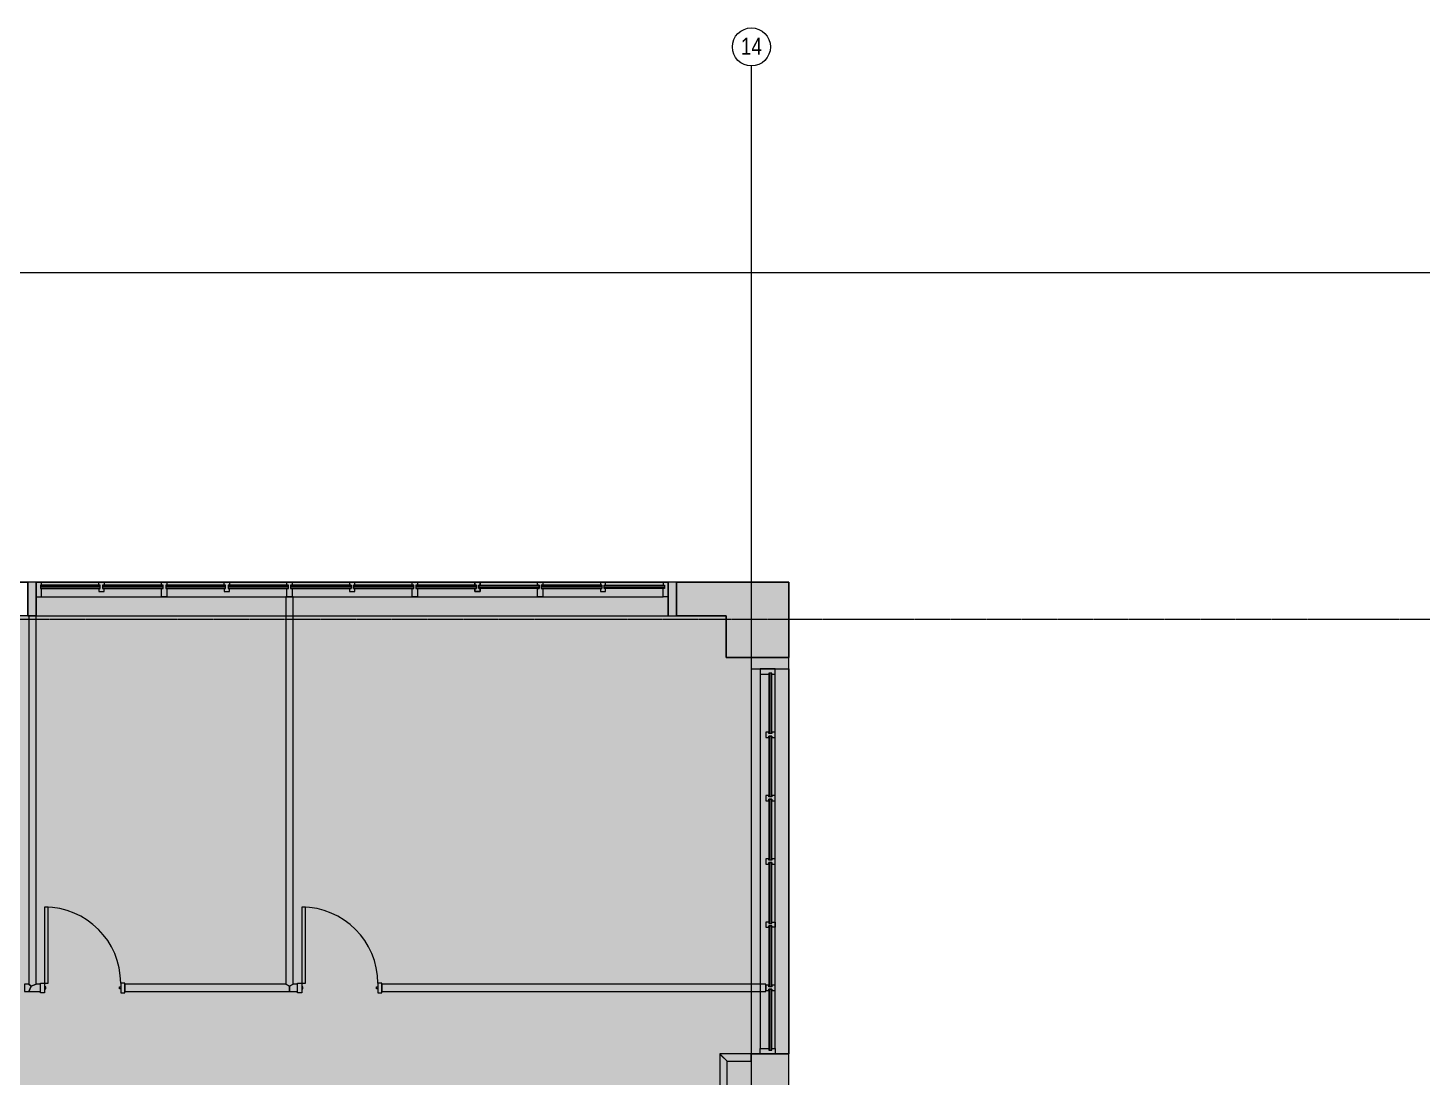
# Model space of a CAD drawing. Header units: inches. Extents: x -4451 to 2809, y -40 to 2719.
# Drawn here: x -2488 to -1828, y 1862 to 2359 of the extents above; entities that cross this region are included whole.
import ezdxf

# ---------------------------------------------------------------- set-up
doc = ezdxf.new("R2010")
doc.units = ezdxf.units.IN
doc.header["$MEASUREMENT"] = 0
doc.linetypes.add('IMPORT-CENTER2', pattern=[1.6875, 1.125, -0.1875, 0.1875, -0.1875])
doc.linetypes.add('IMPORT-CENTER2 _2_', pattern=[1.125, 0.75, -0.125, 0.125, -0.125])
for name, color, linetype, lineweight in [('7th Floor_dwg', 8, 'Continuous', 9), ('A-Bldg-Patt', 7, 'Continuous', 9), ('A-DETL-GENF', 92, 'Continuous', 9), ('A-DETL-THIN', 151, 'Continuous', 9), ('A-Door-Exst', 7, 'Continuous', 9), ('A-Glaz-Bldg', 7, 'Continuous', 9), ('A-Grid', 7, 'IMPORT-CENTER2', 9), ('A-Grid-Iden', 7, 'Continuous', 9), ('A-Wall-Bldg', 7, 'Continuous', 9), ('A-Wall-Exst', 7, 'Continuous', 9), ('A-WALL-PATT', 111, 'Continuous', 18), ('core model_dwg', 8, 'Continuous', 9)]:
    doc.layers.add(name, color=color, linetype=linetype, lineweight=lineweight)
doc.styles.add('Arial', font='arial.ttf', dxfattribs={"width": 0.8, "height": 8})

# ---------------------------------------------------------------- blocks, each defined once
blk = doc.blocks.new('7th Floor_dwg-6970059-Level 07 DEMOLITION PLAN')
at = {"layer": 'A-Bldg-Patt'}
blk.add_hatch(color=256, dxfattribs=at).paths.add_polyline_path([(-2157.53, 2061.08), (-2127.9, 2061.08), (-2127.9, 2096.71), (-2180.97, 2096.71), (-2180.97, 2080.71), (-2157.53, 2080.71), (-2157.53, 2067.18)], flags=0)
at = {"layer": 'A-Door-Exst', "flags": 128}
for points in [[(-2479.99, 1906.89), (-2478.24, 1906.89), (-2478.24, 1942.89), (-2479.99, 1942.89)], [(-2358.34, 1906.89), (-2356.59, 1906.89), (-2356.59, 1942.89), (-2358.34, 1942.89)], [(-2479.99, 1902.39), (-2481.99, 1902.39), (-2481.99, 1906.89), (-2479.99, 1906.89)], [(-2443.99, 1902.39), (-2441.99, 1902.39), (-2441.99, 1906.89), (-2443.99, 1906.89)], [(-2358.34, 1902.39), (-2360.34, 1902.39), (-2360.34, 1906.89), (-2358.34, 1906.89)], [(-2322.34, 1902.39), (-2320.34, 1902.39), (-2320.34, 1906.89), (-2322.34, 1906.89)], [(-2479.99, 1904.14), (-2479.37, 1904.14), (-2479.37, 1905.14), (-2479.99, 1905.14)], [(-2443.99, 1904.14), (-2444.62, 1904.14), (-2444.62, 1905.14), (-2443.99, 1905.14)], [(-2358.34, 1904.14), (-2357.72, 1904.14), (-2357.72, 1905.14), (-2358.34, 1905.14)], [(-2322.34, 1904.14), (-2322.97, 1904.14), (-2322.97, 1905.14), (-2322.34, 1905.14)]]:
    blk.add_lwpolyline(points, close=True, dxfattribs=at)
at = {"layer": 'A-Door-Exst'}
for centre in [(-2479.99, 1906.89), (-2358.34, 1906.89)]:
    blk.add_arc(centre, 36, 0, 90, dxfattribs=at)
at = {"layer": 'A-Glaz-Bldg'}
for p, q in [((-2483.99, 2096.71), (-2184.87, 2096.71)), ((-2482, 2094.83), (-2453.65, 2094.83)), ((-2482, 2094.08), (-2453.65, 2094.08)), ((-2452.52, 2094.83), (-2423.92, 2094.83)), ((-2452.52, 2094.08), (-2423.92, 2094.08)), ((-2422.67, 2094.83), (-2394.32, 2094.83)), ((-2422.67, 2094.08), (-2394.32, 2094.08)), ((-2393.19, 2094.83), (-2364.59, 2094.83)), ((-2393.19, 2094.08), (-2364.59, 2094.08)), ((-2363.59, 2094.83), (-2334.99, 2094.83)), ((-2363.59, 2094.08), (-2334.99, 2094.08)), ((-2333.87, 2094.83), (-2305.33, 2094.83)), ((-2333.87, 2094.08), (-2305.33, 2094.08)), ((-2304.27, 2094.83), (-2275.67, 2094.83)), ((-2304.27, 2094.08), (-2275.67, 2094.08)), ((-2245.94, 2094.83), (-2274.54, 2094.83)), ((-2245.94, 2094.08), (-2274.54, 2094.08)), ((-2244.94, 2094.83), (-2216.34, 2094.83)), ((-2244.94, 2094.08), (-2216.34, 2094.08)), ((-2186.61, 2094.83), (-2215.21, 2094.83)), ((-2186.61, 2094.08), (-2215.21, 2094.08)), ((-2481.5, 2089.71), (-2187.36, 2089.71)), ((-2483.99, 2080.71), (-2184.87, 2080.71)), ((-2145.72, 2055.63), (-2145.72, 1873.44)), ((-2141.31, 2053.13), (-2141.31, 1875.94)), ((-2136.93, 2053.63), (-2136.93, 2024.99)), ((-2136.18, 2053.63), (-2136.18, 2024.99)), ((-2127.9, 2055.63), (-2127.9, 1873.44)), ((-2136.93, 2023.87), (-2136.93, 1995.05)), ((-2136.18, 2023.87), (-2136.18, 1995.05)), ((-2136.93, 1993.92), (-2136.93, 1965.1)), ((-2136.18, 1993.92), (-2136.18, 1965.1)), ((-2136.93, 1963.97), (-2136.93, 1935.15)), ((-2136.18, 1963.97), (-2136.18, 1935.15)), ((-2136.93, 1934.02), (-2136.93, 1905.2)), ((-2136.18, 1934.02), (-2136.18, 1905.2)), ((-2136.93, 1904.07), (-2136.93, 1875.25)), ((-2136.18, 1904.07), (-2136.18, 1875.25))]:
    blk.add_line(p, q, dxfattribs=at)
at = {"layer": 'A-Glaz-Bldg', "flags": 128}
for points in [[(-2481.5, 2095.21), (-2481.5, 2096.71), (-2484, 2096.71), (-2484, 2089.71), (-2481.5, 2089.71), (-2481.5, 2093.71)], [(-2453.65, 2095.21), (-2482, 2095.21), (-2482, 2093.71), (-2453.65, 2093.71)], [(-2481.5, 2096.71), (-2187.36, 2096.71), (-2187.36, 2095.21)], [(-2454.38, 2093.71), (-2453.65, 2093.71), (-2453.65, 2095.21), (-2454.34, 2095.21), (-2454.34, 2096.71), (-2451.84, 2096.71), (-2451.84, 2095.21), (-2452.52, 2095.21)], [(-2454.34, 2093.71), (-2454.34, 2092.3), (-2451.84, 2092.3), (-2451.84, 2093.71)], [(-2451.79, 2093.71), (-2452.52, 2093.71), (-2423.92, 2093.71), (-2423.92, 2095.21), (-2452.52, 2095.21), (-2452.52, 2093.71)], [(-2424.67, 2095.21), (-2424.67, 2096.71), (-2422.17, 2096.71), (-2422.17, 2095.21)], [(-2422.17, 2093.71), (-2422.17, 2089.71), (-2424.67, 2089.71), (-2424.67, 2093.71)], [(-2394.32, 2095.21), (-2422.67, 2095.21), (-2422.67, 2093.71), (-2394.32, 2093.71)], [(-2395.05, 2093.71), (-2394.32, 2093.71), (-2394.32, 2095.21), (-2395.01, 2095.21), (-2395.01, 2096.71), (-2392.51, 2096.71), (-2392.51, 2095.21), (-2393.19, 2095.21)], [(-2395.01, 2093.71), (-2395.01, 2092.3), (-2392.51, 2092.3), (-2392.51, 2093.71)], [(-2392.46, 2093.71), (-2393.19, 2093.71), (-2364.59, 2093.71), (-2364.59, 2095.21), (-2393.19, 2095.21), (-2393.19, 2093.71)], [(-2365.34, 2095.21), (-2365.34, 2096.71), (-2362.84, 2096.71), (-2362.84, 2095.21)], [(-2362.84, 2093.71), (-2362.84, 2089.71), (-2365.34, 2089.71), (-2365.34, 2093.71)], [(-2334.99, 2095.21), (-2363.59, 2095.21), (-2363.59, 2093.71), (-2334.99, 2093.71)], [(-2333.13, 2093.71), (-2333.87, 2093.71), (-2333.87, 2095.21), (-2333.18, 2095.21), (-2333.18, 2096.71), (-2335.68, 2096.71), (-2335.68, 2095.21), (-2334.99, 2095.21), (-2334.99, 2093.71), (-2335.73, 2093.71)], [(-2335.68, 2093.71), (-2335.68, 2092.3), (-2333.18, 2092.3), (-2333.18, 2093.71)], [(-2305.33, 2095.21), (-2333.87, 2095.21), (-2333.87, 2093.71), (-2305.33, 2093.71)], [(-2303.52, 2093.71), (-2303.52, 2089.71), (-2306.02, 2089.71), (-2306.02, 2093.71), (-2305.33, 2093.71), (-2305.33, 2095.21), (-2306.02, 2095.21), (-2306.02, 2096.71), (-2303.52, 2096.71), (-2303.52, 2095.21)], [(-2275.67, 2095.21), (-2304.27, 2095.21), (-2304.27, 2093.71), (-2275.67, 2093.71)], [(-2276.35, 2093.71), (-2276.35, 2092.3), (-2273.85, 2092.3), (-2273.85, 2093.71), (-2274.54, 2093.71), (-2274.54, 2095.21), (-2273.85, 2095.21), (-2273.85, 2096.71), (-2276.35, 2096.71), (-2276.35, 2095.21), (-2275.67, 2095.21), (-2275.67, 2093.71), (-2276.4, 2093.71)], [(-2274.54, 2095.21), (-2245.94, 2095.21), (-2245.94, 2093.71), (-2274.54, 2093.71)], [(-2244.19, 2093.71), (-2244.19, 2089.71), (-2246.69, 2089.71), (-2246.69, 2093.71), (-2246, 2093.71), (-2246, 2095.21), (-2246.69, 2095.21), (-2246.69, 2096.71), (-2244.19, 2096.71), (-2244.19, 2095.21)], [(-2216.34, 2095.21), (-2244.94, 2095.21), (-2244.94, 2093.71), (-2216.34, 2093.71)], [(-2217.02, 2093.71), (-2217.02, 2092.3), (-2214.52, 2092.3), (-2214.52, 2093.71), (-2215.21, 2093.71), (-2215.21, 2095.21), (-2214.52, 2095.21), (-2214.52, 2096.71), (-2217.02, 2096.71), (-2217.02, 2095.21), (-2216.34, 2095.21), (-2216.34, 2093.71), (-2217.07, 2093.71)], [(-2215.21, 2095.21), (-2186.61, 2095.21), (-2186.61, 2093.71), (-2215.21, 2093.71)], [(-2187.36, 2096.71), (-2184.86, 2096.71), (-2184.86, 2089.71), (-2187.36, 2089.71), (-2187.36, 2093.71)], [(-2135.81, 2053.13), (-2134.31, 2053.13), (-2134.31, 2055.63), (-2141.31, 2055.63), (-2141.31, 2053.13), (-2137.31, 2053.13)], [(-2134.31, 1875.94), (-2134.31, 1873.44), (-2141.31, 1873.44), (-2141.31, 1875.94), (-2137.31, 1875.94), (-2137.31, 1875.19), (-2135.81, 1875.19), (-2135.81, 1875.94), (-2134.31, 1875.94), (-2134.31, 2053.13)], [(-2135.81, 2024.99), (-2135.81, 2053.63), (-2137.31, 2053.63), (-2137.31, 2024.99)], [(-2137.31, 2025.68), (-2138.72, 2025.68), (-2138.72, 2023.18), (-2137.31, 2023.18)], [(-2137.31, 2023.13), (-2137.31, 2023.87), (-2135.81, 2023.87), (-2135.81, 2023.18), (-2134.31, 2023.18), (-2134.31, 2025.68), (-2135.81, 2025.68), (-2135.81, 2024.99), (-2137.31, 2024.99), (-2137.31, 2025.73)], [(-2135.81, 1995.23), (-2135.81, 2023.87), (-2137.31, 2023.87), (-2137.31, 1995.23)], [(-2137.31, 1995.73), (-2138.72, 1995.73), (-2138.72, 1993.23), (-2137.31, 1993.23)], [(-2137.31, 1993.19), (-2137.31, 1993.92), (-2135.81, 1993.92), (-2135.81, 1993.23), (-2134.31, 1993.23), (-2134.31, 1995.73), (-2135.81, 1995.73), (-2135.81, 1995.05), (-2137.31, 1995.05), (-2137.31, 1995.78)], [(-2135.81, 1965.28), (-2135.81, 1993.92), (-2137.31, 1993.92), (-2137.31, 1965.28)], [(-2137.31, 1965.78), (-2138.72, 1965.78), (-2138.72, 1963.28), (-2137.31, 1963.28)], [(-2137.31, 1963.24), (-2137.31, 1963.97), (-2135.81, 1963.97), (-2135.81, 1963.28), (-2134.31, 1963.28), (-2134.31, 1965.78), (-2135.81, 1965.78), (-2135.81, 1965.1), (-2137.31, 1965.1), (-2137.31, 1965.83)], [(-2135.81, 1935.34), (-2135.81, 1963.97), (-2137.31, 1963.97), (-2137.31, 1935.34)], [(-2137.31, 1935.84), (-2138.72, 1935.84), (-2138.72, 1933.34), (-2137.31, 1933.34)], [(-2137.31, 1935.88), (-2137.31, 1935.15), (-2135.81, 1935.15), (-2135.81, 1935.84), (-2134.31, 1935.84), (-2134.31, 1933.34), (-2135.81, 1933.34), (-2135.81, 1934.02), (-2137.31, 1934.02), (-2137.31, 1933.29), (-2137.31, 1934.02), (-2135.81, 1934.02), (-2135.81, 1933.34)], [(-2135.81, 1905.39), (-2135.81, 1934.02), (-2137.31, 1934.02), (-2137.31, 1905.39)], [(-2137.31, 1905.89), (-2138.72, 1905.89), (-2138.72, 1903.39), (-2137.31, 1903.39)], [(-2137.31, 1903.34), (-2137.31, 1904.07), (-2135.81, 1904.07), (-2135.81, 1903.39), (-2134.31, 1903.39), (-2134.31, 1905.89), (-2135.81, 1905.89), (-2135.81, 1905.2), (-2137.31, 1905.2), (-2137.31, 1905.93)], [(-2135.81, 1875.44), (-2135.81, 1904.07), (-2137.31, 1904.07), (-2137.31, 1875.44)]]:
    blk.add_lwpolyline(points, dxfattribs=at)
at = {"layer": 'A-Grid'}
for p, q in [((-2145.53, 2096.71), (-2145.53, 2341.04)), ((89.38, 2243.08), (-2865.72, 2243.08)), ((-2145.53, 2061.08), (-2145.53, 2096.71)), ((-2157.53, 2079.08), (-2505.72, 2079.08)), ((-2127.9, 2079.08), (-2157.53, 2079.08)), ((-1467.53, 2079.08), (-2127.9, 2079.08)), ((-2145.53, 1817.9), (-2145.53, 2061.08))]:
    blk.add_line(p, q, dxfattribs=at)
at = {"layer": 'A-Grid-Iden'}
blk.add_circle((-2145.53, 2350.04), 9, dxfattribs=at)
at = {"layer": 'A-Wall-Bldg'}
for p, q in [((-2180.97, 2096.71), (-2127.9, 2096.71)), ((-2127.9, 2096.71), (-2180.97, 2096.71)), ((-2180.97, 2080.71), (-2180.97, 2096.71)), ((-2127.9, 2096.71), (-2127.9, 2061.08)), ((-2127.9, 2061.08), (-2127.9, 2096.71)), ((-2487.9, 2080.71), (-2483.99, 2080.71)), ((-2157.53, 2080.71), (-2180.97, 2080.71)), ((-2180.97, 2080.71), (-2157.53, 2080.71)), ((-2157.53, 2061.08), (-2157.53, 2080.71)), ((-2157.53, 2080.71), (-2157.53, 2061.08)), ((-2127.9, 2061.08), (-2157.53, 2061.08)), ((-2127.9, 2061.08), (-2145.72, 2061.08)), ((-2145.72, 2061.08), (-2145.72, 2055.63))]:
    blk.add_line(p, q, dxfattribs=at)
at = {"layer": 'A-Wall-Bldg', "flags": 128}
for points in [[(-2505.72, 2068.08), (-2529.72, 2068.08), (-2529.72, 2080.71), (-2547.53, 2080.71), (-2547.53, 2096.71), (-2487.9, 2096.71), (-2487.9, 2080.71), (-2505.72, 2080.71)], [(-2180.97, 2096.71), (-2127.9, 2096.71), (-2127.9, 2061.08), (-2157.53, 2061.08), (-2157.53, 2080.71), (-2180.97, 2080.71)], [(-2180.97, 2096.71), (-2180.97, 2080.71)], [(-2145.72, 1838.9), (-2095.47, 1838.9), (-2095.47, 1854.9), (-2127.9, 1854.9), (-2127.9, 1873.44), (-2145.72, 1873.44)]]:
    blk.add_lwpolyline(points, close=True, dxfattribs=at)
for points in [[(-2483.99, 2080.71), (-2483.99, 2096.71), (-2487.9, 2096.71)], [(-2180.97, 2096.71), (-2184.87, 2096.71), (-2184.87, 2080.71), (-2180.97, 2080.71)], [(-2157.53, 2061.08), (-2127.9, 2061.08), (-2127.9, 2096.71), (-2180.97, 2096.71), (-2180.97, 2080.71), (-2157.53, 2080.71), (-2157.53, 2061.08), (-2127.9, 2061.08)], [(-2145.72, 2055.63), (-2127.9, 2055.63), (-2127.9, 2061.08)]]:
    blk.add_lwpolyline(points, dxfattribs=at)
at = {"layer": 'A-Wall-Exst', "flags": 128}
for points in [[(-2362.34, 2089.71), (-2365.84, 2089.71), (-2365.84, 1906.39), (-2441.99, 1906.39), (-2441.99, 1902.89), (-2364.09, 1902.89), (-2360.34, 1902.89), (-2360.34, 1906.39), (-2362.34, 1906.39)], [(-2481.99, 1902.89), (-2481.99, 1906.39), (-2483.99, 1906.39), (-2483.99, 2080.71), (-2487.49, 2080.71), (-2487.49, 1906.39), (-2489.49, 1906.39), (-2489.49, 1902.89), (-2487.49, 1902.89)], [(-2138.72, 1902.89), (-2138.72, 1906.39), (-2320.34, 1906.39), (-2320.34, 1902.89)]]:
    blk.add_lwpolyline(points, close=True, dxfattribs=at)
blk.add_lwpolyline([(-2157.03, 1817.9), (-2157.03, 1841.14), (-2157.03, 1869.94), (-2145.72, 1869.94), (-2145.72, 1873.44), (-2160.53, 1873.44), (-2160.53, 1842.89), (-2162.53, 1842.89), (-2162.53, 1839.39), (-2160.53, 1839.39), (-2160.53, 1714.89), (-2243.53, 1714.89), (-2243.53, 1737.33), (-2243.53, 1839.39), (-2202.53, 1839.39)], dxfattribs=at)
at = {"layer": 'A-WALL-PATT', "color": 7, "lineweight": 9}
for p, q in [((-2487.9, 2080.71), (-2487.9, 2096.71)), ((-2483.99, 2080.71), (-2483.99, 2096.71)), ((-2184.87, 2080.71), (-2184.87, 2096.71)), ((-2180.97, 2080.71), (-2180.97, 2096.71)), ((-2145.72, 2061.08), (-2127.9, 2061.08)), ((-2145.72, 2055.63), (-2127.9, 2055.63)), ((-2320.34, 1902.89), (-2320.34, 1906.39)), ((-2138.72, 1902.89), (-2138.72, 1906.39)), ((-2145.72, 1873.44), (-2127.9, 1873.44)), ((-2145.72, 1869.94), (-2145.72, 1873.44))]:
    blk.add_line(p, q, dxfattribs=at)
at = {"layer": 'A-WALL-PATT', "color": 7, "lineweight": 9, "flags": 128}
for points in [[(-2362.34, 2089.71), (-2364.09, 2089.71), (-2365.84, 2089.71)], [(-2487.49, 2080.71), (-2486.33, 2080.71), (-2483.99, 2080.71)], [(-2481.99, 1902.89), (-2481.99, 1905.51), (-2481.99, 1906.39)], [(-2441.99, 1902.89), (-2441.99, 1905.51), (-2441.99, 1906.39)], [(-2360.34, 1902.89), (-2360.34, 1905.51), (-2360.34, 1906.39)]]:
    blk.add_lwpolyline(points, dxfattribs=at)
for points in [[(-2483.99, 1906.39), (-2486.33, 1905.51), (-2487.49, 1906.39), (-2486.33, 1905.51), (-2487.49, 1902.89), (-2486.33, 1905.51)], [(-2365.84, 1906.39), (-2364.09, 1905.51), (-2364.09, 1902.89), (-2364.09, 1905.51), (-2362.34, 1906.39), (-2364.09, 1905.51)], [(-2160.53, 1873.44), (-2159.65, 1872.57), (-2157.03, 1869.94)]]:
    blk.add_lwpolyline(points, close=True, dxfattribs=at)
at = {"layer": 'A-Grid-Iden', "insert": (-2145.53, 2354.34), "char_height": 8, "width": 11.7526, "attachment_point": 2, "line_spacing_factor": 0.941778, "style": 'Arial'}
blk.add_mtext('14', dxfattribs=at)
blk = doc.blocks.new('core model_dwg_1300 Eye - 5th Floor-6996771-Level 07 DEMOLITION PLAN')
at = {"layer": 'A-Glaz-Bldg'}
for p, q in [((-2483.99, 2096.71), (-2184.87, 2096.71)), ((-2482, 2094.83), (-2453.65, 2094.83)), ((-2482, 2094.08), (-2453.65, 2094.08)), ((-2452.52, 2094.83), (-2423.92, 2094.83)), ((-2452.52, 2094.08), (-2423.92, 2094.08)), ((-2422.67, 2094.83), (-2394.32, 2094.83)), ((-2422.67, 2094.08), (-2394.32, 2094.08)), ((-2393.19, 2094.83), (-2364.59, 2094.83)), ((-2393.19, 2094.08), (-2364.59, 2094.08)), ((-2363.59, 2094.83), (-2334.99, 2094.83)), ((-2363.59, 2094.08), (-2334.99, 2094.08)), ((-2333.87, 2094.83), (-2305.33, 2094.83)), ((-2333.87, 2094.08), (-2305.33, 2094.08)), ((-2304.27, 2094.83), (-2275.67, 2094.83)), ((-2304.27, 2094.08), (-2275.67, 2094.08)), ((-2245.94, 2094.83), (-2274.54, 2094.83)), ((-2245.94, 2094.08), (-2274.54, 2094.08)), ((-2244.94, 2094.83), (-2216.34, 2094.83)), ((-2244.94, 2094.08), (-2216.34, 2094.08)), ((-2186.61, 2094.83), (-2215.21, 2094.83)), ((-2186.61, 2094.08), (-2215.21, 2094.08)), ((-2481.5, 2089.71), (-2187.36, 2089.71)), ((-2483.99, 2080.71), (-2184.87, 2080.71)), ((-2145.72, 2055.63), (-2145.72, 1873.44)), ((-2141.31, 2053.13), (-2141.31, 1875.94)), ((-2136.93, 2053.63), (-2136.93, 2024.99)), ((-2136.18, 2053.63), (-2136.18, 2024.99)), ((-2127.9, 2055.63), (-2127.9, 1873.44)), ((-2136.93, 2023.87), (-2136.93, 1995.05)), ((-2136.18, 2023.87), (-2136.18, 1995.05)), ((-2136.93, 1993.92), (-2136.93, 1965.1)), ((-2136.18, 1993.92), (-2136.18, 1965.1)), ((-2136.93, 1963.97), (-2136.93, 1935.15)), ((-2136.18, 1963.97), (-2136.18, 1935.15)), ((-2136.93, 1934.02), (-2136.93, 1905.2)), ((-2136.18, 1934.02), (-2136.18, 1905.2)), ((-2136.93, 1904.07), (-2136.93, 1875.25)), ((-2136.18, 1904.07), (-2136.18, 1875.25))]:
    blk.add_line(p, q, dxfattribs=at)
at = {"layer": 'A-Glaz-Bldg', "flags": 128}
for points in [[(-2481.5, 2095.21), (-2481.5, 2096.71), (-2484, 2096.71), (-2484, 2089.71), (-2481.5, 2089.71), (-2481.5, 2093.71)], [(-2453.65, 2095.21), (-2482, 2095.21), (-2482, 2093.71), (-2453.65, 2093.71)], [(-2481.5, 2096.71), (-2187.36, 2096.71), (-2187.36, 2095.21)], [(-2454.38, 2093.71), (-2453.65, 2093.71), (-2453.65, 2095.21), (-2454.34, 2095.21), (-2454.34, 2096.71), (-2451.84, 2096.71), (-2451.84, 2095.21), (-2452.52, 2095.21)], [(-2454.34, 2093.71), (-2454.34, 2092.3), (-2451.84, 2092.3), (-2451.84, 2093.71)], [(-2451.79, 2093.71), (-2452.52, 2093.71), (-2423.92, 2093.71), (-2423.92, 2095.21), (-2452.52, 2095.21), (-2452.52, 2093.71)], [(-2424.67, 2095.21), (-2424.67, 2096.71), (-2422.17, 2096.71), (-2422.17, 2095.21)], [(-2422.17, 2093.71), (-2422.17, 2089.71), (-2424.67, 2089.71), (-2424.67, 2093.71)], [(-2394.32, 2095.21), (-2422.67, 2095.21), (-2422.67, 2093.71), (-2394.32, 2093.71)], [(-2395.05, 2093.71), (-2394.32, 2093.71), (-2394.32, 2095.21), (-2395.01, 2095.21), (-2395.01, 2096.71), (-2392.51, 2096.71), (-2392.51, 2095.21), (-2393.19, 2095.21)], [(-2395.01, 2093.71), (-2395.01, 2092.3), (-2392.51, 2092.3), (-2392.51, 2093.71)], [(-2392.46, 2093.71), (-2393.19, 2093.71), (-2364.59, 2093.71), (-2364.59, 2095.21), (-2393.19, 2095.21), (-2393.19, 2093.71)], [(-2365.34, 2095.21), (-2365.34, 2096.71), (-2362.84, 2096.71), (-2362.84, 2095.21)], [(-2362.84, 2093.71), (-2362.84, 2089.71), (-2365.34, 2089.71), (-2365.34, 2093.71)], [(-2334.99, 2095.21), (-2363.59, 2095.21), (-2363.59, 2093.71), (-2334.99, 2093.71)], [(-2333.13, 2093.71), (-2333.87, 2093.71), (-2333.87, 2095.21), (-2333.18, 2095.21), (-2333.18, 2096.71), (-2335.68, 2096.71), (-2335.68, 2095.21), (-2334.99, 2095.21), (-2334.99, 2093.71), (-2335.73, 2093.71)], [(-2335.68, 2093.71), (-2335.68, 2092.3), (-2333.18, 2092.3), (-2333.18, 2093.71)], [(-2305.33, 2095.21), (-2333.87, 2095.21), (-2333.87, 2093.71), (-2305.33, 2093.71)], [(-2303.52, 2093.71), (-2303.52, 2089.71), (-2306.02, 2089.71), (-2306.02, 2093.71), (-2305.33, 2093.71), (-2305.33, 2095.21), (-2306.02, 2095.21), (-2306.02, 2096.71), (-2303.52, 2096.71), (-2303.52, 2095.21)], [(-2275.67, 2095.21), (-2304.27, 2095.21), (-2304.27, 2093.71), (-2275.67, 2093.71)], [(-2276.4, 2093.71), (-2275.67, 2093.71), (-2275.67, 2095.21), (-2276.35, 2095.21), (-2276.35, 2096.71), (-2273.85, 2096.71), (-2273.85, 2095.21), (-2274.54, 2095.21), (-2274.54, 2093.71), (-2273.85, 2093.71), (-2273.85, 2092.3), (-2276.35, 2092.3), (-2276.35, 2093.71)], [(-2274.54, 2095.21), (-2245.94, 2095.21), (-2245.94, 2093.71), (-2274.54, 2093.71)], [(-2244.19, 2093.71), (-2244.19, 2089.71), (-2246.69, 2089.71), (-2246.69, 2093.71), (-2246, 2093.71), (-2246, 2095.21), (-2246.69, 2095.21), (-2246.69, 2096.71), (-2244.19, 2096.71), (-2244.19, 2095.21)], [(-2216.34, 2095.21), (-2244.94, 2095.21), (-2244.94, 2093.71), (-2216.34, 2093.71)], [(-2217.02, 2093.71), (-2217.02, 2092.3), (-2214.52, 2092.3), (-2214.52, 2093.71), (-2215.21, 2093.71), (-2215.21, 2095.21), (-2214.52, 2095.21), (-2214.52, 2096.71), (-2217.02, 2096.71), (-2217.02, 2095.21), (-2216.34, 2095.21), (-2216.34, 2093.71), (-2217.07, 2093.71)], [(-2215.21, 2095.21), (-2186.61, 2095.21), (-2186.61, 2093.71), (-2215.21, 2093.71)], [(-2187.36, 2096.71), (-2184.86, 2096.71), (-2184.86, 2089.71), (-2187.36, 2089.71), (-2187.36, 2093.71)], [(-2135.81, 2053.13), (-2134.31, 2053.13), (-2134.31, 2055.63), (-2141.31, 2055.63), (-2141.31, 2053.13), (-2137.31, 2053.13)], [(-2134.31, 1875.94), (-2134.31, 1873.44), (-2141.31, 1873.44), (-2141.31, 1875.94), (-2137.31, 1875.94), (-2137.31, 1875.19), (-2135.81, 1875.19), (-2135.81, 1875.94), (-2134.31, 1875.94), (-2134.31, 2053.13)], [(-2135.81, 2024.99), (-2135.81, 2053.63), (-2137.31, 2053.63), (-2137.31, 2024.99)], [(-2137.31, 2025.68), (-2138.72, 2025.68), (-2138.72, 2023.18), (-2137.31, 2023.18)], [(-2137.31, 2023.13), (-2137.31, 2023.87), (-2135.81, 2023.87), (-2135.81, 2023.18), (-2134.31, 2023.18), (-2134.31, 2025.68), (-2135.81, 2025.68), (-2135.81, 2024.99), (-2137.31, 2024.99), (-2137.31, 2025.73)], [(-2135.81, 1995.23), (-2135.81, 2023.87), (-2137.31, 2023.87), (-2137.31, 1995.23)], [(-2137.31, 1995.73), (-2138.72, 1995.73), (-2138.72, 1993.23), (-2137.31, 1993.23)], [(-2137.31, 1993.19), (-2137.31, 1993.92), (-2135.81, 1993.92), (-2135.81, 1993.23), (-2134.31, 1993.23), (-2134.31, 1995.73), (-2135.81, 1995.73), (-2135.81, 1995.05), (-2137.31, 1995.05), (-2137.31, 1995.78)], [(-2135.81, 1965.28), (-2135.81, 1993.92), (-2137.31, 1993.92), (-2137.31, 1965.28)], [(-2137.31, 1965.78), (-2138.72, 1965.78), (-2138.72, 1963.28), (-2137.31, 1963.28)], [(-2137.31, 1963.24), (-2137.31, 1963.97), (-2135.81, 1963.97), (-2135.81, 1963.28), (-2134.31, 1963.28), (-2134.31, 1965.78), (-2135.81, 1965.78), (-2135.81, 1965.1), (-2137.31, 1965.1), (-2137.31, 1965.83)], [(-2135.81, 1935.34), (-2135.81, 1963.97), (-2137.31, 1963.97), (-2137.31, 1935.34)], [(-2137.31, 1935.84), (-2138.72, 1935.84), (-2138.72, 1933.34), (-2137.31, 1933.34)], [(-2137.31, 1935.88), (-2137.31, 1935.15), (-2135.81, 1935.15), (-2135.81, 1935.84), (-2134.31, 1935.84), (-2134.31, 1933.34), (-2135.81, 1933.34), (-2135.81, 1934.02), (-2137.31, 1934.02), (-2137.31, 1933.29), (-2137.31, 1934.02), (-2135.81, 1934.02), (-2135.81, 1933.34)], [(-2135.81, 1905.39), (-2135.81, 1934.02), (-2137.31, 1934.02), (-2137.31, 1905.39)], [(-2137.31, 1905.89), (-2138.72, 1905.89), (-2138.72, 1903.39), (-2137.31, 1903.39)], [(-2137.31, 1903.34), (-2137.31, 1904.07), (-2135.81, 1904.07), (-2135.81, 1903.39), (-2134.31, 1903.39), (-2134.31, 1905.89), (-2135.81, 1905.89), (-2135.81, 1905.2), (-2137.31, 1905.2), (-2137.31, 1905.93)], [(-2135.81, 1875.44), (-2135.81, 1904.07), (-2137.31, 1904.07), (-2137.31, 1875.44)]]:
    blk.add_lwpolyline(points, dxfattribs=at)
at = {"layer": 'A-Grid', "linetype": 'IMPORT-CENTER2 _2_'}
for p, q in [((-2145.53, 1817.9), (-2145.53, 2341.04)), ((89.38, 2243.08), (-3725.57, 2243.08)), ((89.38, 2079.08), (-2865.66, 2079.08))]:
    blk.add_line(p, q, dxfattribs=at)
at = {"layer": 'A-Grid-Iden'}
blk.add_circle((-2145.53, 2350.04), 9, dxfattribs=at)
at = {"layer": 'A-Wall-Bldg'}
for p, q in [((-2487.9, 2096.71), (-2487.9, 2080.71)), ((-2127.9, 2096.71), (-2127.9, 2061.08)), ((-2157.53, 2080.71), (-2157.53, 2061.08))]:
    blk.add_line(p, q, dxfattribs=at)
at = {"layer": 'A-Wall-Bldg', "flags": 128}
for points in [[(-2483.99, 2080.71), (-2483.99, 2096.71), (-2487.9, 2096.71), (-2487.9, 2080.71)], [(-2145.72, 1838.9), (-2095.47, 1838.9), (-2095.47, 1854.9), (-2127.9, 1854.9), (-2127.9, 1873.44), (-2145.72, 1873.44)]]:
    blk.add_lwpolyline(points, close=True, dxfattribs=at)
for points in [[(-2157.53, 2080.71), (-2180.97, 2080.71), (-2180.97, 2096.71), (-2127.9, 2096.71), (-2127.9, 2061.08), (-2157.53, 2061.08)], [(-2127.9, 2096.71), (-2180.97, 2096.71), (-2180.97, 2080.71), (-2157.53, 2080.71), (-2157.53, 2061.08), (-2127.9, 2061.08)]]:
    blk.add_lwpolyline(points, dxfattribs=at)
at = {"layer": 'A-WALL-PATT', "color": 7, "lineweight": 9}
for p, q in [((-2487.9, 2080.71), (-2487.9, 2096.71)), ((-2483.99, 2096.71), (-2483.99, 2080.71)), ((-2145.72, 1873.44), (-2127.9, 1873.44))]:
    blk.add_line(p, q, dxfattribs=at)
at = {"layer": 'A-Grid-Iden', "insert": (-2145.53, 2354.34), "char_height": 8, "width": 11.7526, "attachment_point": 2, "line_spacing_factor": 0.941778, "style": 'Arial'}
blk.add_mtext('14', dxfattribs=at)
blk = doc.blocks.new('core model_dwg-6996768-Level 07 DEMOLITION PLAN')
blk.add_blockref('core model_dwg_1300 Eye - 5th Floor-6996771-Level 07 DEMOLITION PLAN', (0, 0))

msp = doc.modelspace()

# ---------------------------------------------------------------- hatches: boundary and pattern name
at = {"layer": 'A-DETL-GENF'}
h = msp.add_hatch(color=9, dxfattribs=at)
h.paths.add_polyline_path([(-46.99, 364.9), (17.53, 364.9), (17.53, 682.08), (1.53, 682.08), (1.53, 699.9), (-11.09, 699.9), (-11.09, 723.9), (1.53, 723.9), (1.53, 741.71), (17.53, 741.71), (17.53, 1043.71), (-295.09, 1043.71), (-295.09, 1026.58), (-295.24, 1026.23), (-295.59, 1026.08), (-336.59, 1026.08), (-336.59, 1010.58), (-367.41, 1010.58), (-367.41, 1041.58), (-352.09, 1041.58), (-352.09, 1083.08), (-334.47, 1083.08), (-334.47, 1325.08), (-350.47, 1325.08), (-350.47, 1342.9), (-363.09, 1342.9), (-363.09, 1366.9), (-350.47, 1366.9), (-350.47, 1384.71), (-334.47, 1384.71), (-334.47, 1685.08), (-350.47, 1685.08), (-350.47, 1702.9), (-363.09, 1702.9), (-363.09, 1726.9), (-350.47, 1726.9), (-350.47, 1744.71), (-334.47, 1744.71), (-334.47, 2045.08), (-350.47, 2045.08), (-350.47, 2067.08), (-364.09, 2067.08), (-364.09, 2080.71), (-387.53, 2080.71), (-387.53, 2096.71), (-687.9, 2096.71), (-687.9, 1934.23), (-653.72, 1934.23), (-653.72, 1008.9), (-717.72, 1008.9), (-717.72, 1012.9), (-657.72, 1012.9), (-657.72, 1930.23), (-691.9, 1930.23), (-691.9, 2080.71), (-705.72, 2080.71), (-705.72, 2068.08), (-729.72, 2068.08), (-729.72, 2080.71), (-747.53, 2080.71), (-747.53, 2096.71), (-1047.9, 2096.71), (-1047.9, 2080.71), (-1065.72, 2080.71), (-1065.72, 2068.08), (-1089.72, 2068.08), (-1089.72, 2080.71), (-1107.53, 2080.71), (-1107.53, 2096.71), (-1414.47, 2096.71), (-1414.47, 2080.71), (-1437.9, 2080.71), (-1437.9, 2061.08), (-1467.53, 2061.08), (-1467.53, 1854.9), (-2127.9, 1854.9), (-2127.9, 2061.08), (-2157.53, 2061.08), (-2157.53, 2080.71), (-2180.97, 2080.71), (-2180.97, 2096.71), (-2487.9, 2096.71), (-2487.9, 2080.71), (-2505.72, 2080.71), (-2505.72, 2068.08), (-2529.72, 2068.08), (-2529.72, 2080.71), (-2547.53, 2080.71), (-2547.53, 2096.71), (-2860.09, 2096.71), (-2860.09, 2260.21), (-3613.29, 2260.21), (-3613.29, 1886.27), (-3565.29, 1886.27), (-3565.29, 1702.15), (-3538.29, 1702.15), (-3538.29, 1641.65), (-3565.29, 1641.65), (-3565.29, 1462.15), (-3538.29, 1462.15), (-3538.29, 1401.65), (-3565.29, 1401.65), (-3565.29, 1222.15), (-3538.29, 1222.15), (-3538.29, 1161.65), (-3565.29, 1161.65), (-3565.29, 982.15), (-3538.29, 982.15), (-3538.29, 921.65), (-3565.29, 921.65), (-3565.29, 737.52), (-3613.29, 737.52), (-3613.29, 364.9), (-3212.09, 364.9), (-3212.09, 412.9), (-3027.97, 412.9), (-3027.97, 439.9), (-2967.47, 439.9), (-2967.47, 412.9), (-2787.97, 412.9), (-2787.97, 439.9), (-2727.47, 439.9), (-2727.47, 412.9), (-2547.97, 412.9), (-2547.97, 439.9), (-2487.47, 439.9), (-2487.47, 412.9), (-2307.97, 412.9), (-2307.97, 439.9), (-2247.47, 439.9), (-2247.47, 412.9), (-2067.97, 412.9), (-2067.97, 439.9), (-2007.47, 439.9), (-2007.47, 412.9), (-1827.97, 412.9), (-1827.97, 439.9), (-1767.47, 439.9), (-1767.47, 412.9), (-1587.97, 412.9), (-1587.97, 439.9), (-1527.47, 439.9), (-1527.47, 412.9), (-1347.97, 412.9), (-1347.97, 439.9), (-1287.47, 439.9), (-1287.47, 412.9), (-1107.97, 412.9), (-1107.97, 439.9), (-1047.47, 439.9), (-1047.47, 412.9), (-867.97, 412.9), (-867.97, 439.9), (-807.47, 439.9), (-807.47, 412.9), (-627.97, 412.9), (-627.97, 439.9), (-567.47, 439.9), (-567.47, 412.9), (-383.34, 412.9), (-383.34, 364.9), (-48.49, 364.9)], flags=0)
h.paths.add_polyline_path([(-3584.77, 369.4), (-3608.77, 369.4), (-3608.77, 393.4), (-3584.77, 393.4), (-3584.77, 378.52)], flags=0)
h.paths.add_polyline_path([(-10.97, 376.27), (-10.97, 400.27), (13.03, 400.27), (13.03, 376.27)], flags=0)
h.paths.add_polyline_path([(-345.72, 378.52), (-369.72, 378.52), (-369.72, 429.9), (-345.72, 429.9), (-345.72, 408.39)], flags=0)
h.paths.add_polyline_path([(-3249.72, 378.52), (-3249.72, 429.9), (-3225.72, 429.9), (-3225.72, 378.52)], flags=0)
h.paths.add_polyline_path([(-3599.66, 699.9), (-3599.66, 723.9), (-3548.29, 723.9), (-3548.29, 699.9), (-3570.14, 699.9)], flags=0)
h.paths.add_polyline_path([(-345.72, 778.9), (-369.72, 778.9), (-369.72, 802.9), (-345.72, 802.9)], flags=0)
h.paths.add_polyline_path([(-1799.72, 778.9), (-1809.72, 778.9), (-1809.72, 802.9), (-1785.72, 802.9), (-1785.72, 778.9), (-1795.72, 778.9)], flags=0)
h.paths.add_polyline_path([(-1569.72, 778.9), (-1569.72, 802.9), (-1545.72, 802.9), (-1545.72, 778.9)], flags=0)
h.paths.add_polyline_path([(-2517.72, 778.9), (-2541.72, 778.9), (-2541.72, 802.9), (-2517.72, 802.9)], flags=0)
h.paths.add_polyline_path([(-2877.72, 778.9), (-2877.72, 802.9), (-2853.72, 802.9), (-2853.72, 778.9)], flags=0)
h.paths.add_polyline_path([(-2049.72, 778.9), (-2049.72, 802.9), (-2025.72, 802.9), (-2025.72, 778.9)], flags=0)
h.paths.add_polyline_path([(-741.72, 778.9), (-741.72, 802.9), (-717.72, 802.9), (-717.72, 778.9)], flags=0)
h.paths.add_polyline_path([(-1321.72, 778.9), (-1321.72, 802.9), (-1297.72, 802.9), (-1297.72, 778.9)], flags=0)
h.paths.add_polyline_path([(-2297.72, 778.9), (-2297.72, 802.9), (-2273.72, 802.9), (-2273.72, 778.9)], flags=0)
h.paths.add_polyline_path([(-1053.72, 778.9), (-1077.72, 778.9), (-1077.72, 802.9), (-1053.72, 802.9)], flags=0)
h.paths.add_polyline_path([(-3211.97, 778.9), (-3211.97, 802.9), (-3187.97, 802.9), (-3187.97, 778.9)], flags=0)
h.paths.add_polyline_path([(-2541.72, 941.4), (-2877.72, 941.4), (-2877.72, 1015.27), (-2878.47, 1015.27), (-2878.47, 1016.77), (-2876.97, 1016.77), (-2876.97, 1017.27), (-2875.47, 1017.27), (-2875.47, 1016.77), (-2873.47, 1016.77), (-2873.47, 1015.27), (-2874.22, 1015.27), (-2874.22, 1012.9), (-2850.22, 1012.9), (-2850.22, 988.9), (-2874.22, 988.9), (-2874.22, 944.9), (-2748.22, 944.9), (-2748.22, 1072.9), (-2874.22, 1072.9), (-2874.22, 1054.52), (-2873.47, 1054.52), (-2873.47, 1053.02), (-2875.47, 1053.02), (-2875.47, 1052.52), (-2876.97, 1052.52), (-2876.97, 1053.02), (-2878.47, 1053.02), (-2878.47, 1054.52), (-2877.72, 1054.52), (-2877.72, 1080.9), (-2517.72, 1080.9), (-2517.72, 941.4), (-2529.72, 941.4)], flags=0)
h.paths.add_polyline_path([(-2541.72, 944.9), (-2529.72, 944.9), (-2529.72, 967.9), (-2532.47, 967.9), (-2532.47, 972.4), (-2735.97, 972.4), (-2735.97, 945.15), (-2736.22, 945.15), (-2736.22, 944.9), (-2735.97, 944.9)], flags=0)
h.paths.add_polyline_path([(-847.22, 945.15), (-859.47, 945.15), (-859.47, 981.15), (-847.22, 981.15), (-847.22, 955.77)], flags=0)
h.paths.add_polyline_path([(-1075.22, 967.9), (-1075.22, 1003.9), (-1062.97, 1003.9), (-1062.97, 967.9)], flags=0)
h.paths.add_polyline_path([(-2532.47, 975.9), (-2532.47, 1003.9), (-2529.72, 1003.9), (-2529.72, 1042.4), (-2532.47, 1042.4), (-2532.47, 1072.9), (-2735.97, 1072.9), (-2735.97, 1036.9), (-2736.22, 1036.9), (-2736.22, 981.15), (-2735.97, 981.15), (-2735.97, 975.9), (-2693.6, 975.9)], flags=0)
h.paths.add_polyline_path([(-745.22, 988.9), (-745.22, 1012.9), (-721.22, 1012.9), (-721.22, 988.9)], flags=0)
h.paths.add_polyline_path([(-1321.72, 1012.9), (-1321.72, 1018.9), (-1329.72, 1018.9), (-1329.72, 1038.9), (-1545.72, 1038.9), (-1545.72, 1018.9), (-1569.72, 1018.9), (-1569.72, 1038.9), (-1785.72, 1038.9), (-1785.72, 1018.9), (-1809.72, 1018.9), (-1809.72, 1042.9), (-1799.72, 1042.9), (-1799.72, 1402.9), (-1809.72, 1402.9), (-1809.72, 1426.9), (-1799.72, 1426.9), (-1799.72, 1790.9), (-1795.72, 1790.9), (-1795.72, 1426.9), (-1785.72, 1426.9), (-1785.72, 1402.9), (-1795.72, 1402.9), (-1795.72, 1042.9), (-1141.72, 1042.9), (-1141.72, 1119.4), (-1137.72, 1119.4), (-1137.72, 1038.9), (-1305.72, 1038.9), (-1305.72, 1036.9), (-1297.72, 1036.9), (-1297.72, 1012.9), (-1305.72, 1012.9)], flags=0)
h.paths.add_polyline_path([(-1.41, 1013.9), (-10.97, 1013.9), (-10.97, 1037.9), (13.03, 1037.9), (13.03, 1013.9), (1.53, 1013.9)], flags=0)
h.paths.add_polyline_path([(-2289.72, 1018.9), (-2289.72, 1042.9), (-2265.72, 1042.9), (-2265.72, 1018.9), (-2273.72, 1018.9)], flags=0)
h.paths.add_polyline_path([(-2049.72, 1018.9), (-2049.72, 1042.9), (-2025.72, 1042.9), (-2025.72, 1018.9)], flags=0)
h.paths.add_polyline_path([(-3187.97, 1018.9), (-3211.97, 1018.9), (-3211.97, 1042.9), (-3187.97, 1042.9)], flags=0)
h.paths.add_polyline_path([(-859.47, 1036.9), (-859.47, 1072.9), (-847.22, 1072.9), (-847.22, 1036.9)], flags=0)
h.paths.add_polyline_path([(-1075.22, 1042.4), (-1075.22, 1078.4), (-1062.97, 1078.4), (-1062.97, 1042.4)], flags=0)
h.paths.add_polyline_path([(-1141.72, 1182.4), (-1141.72, 1457.9), (-1137.72, 1457.9), (-1137.72, 1182.4)], flags=0)
h.paths.add_polyline_path([(-823.98, 1220.9), (-1077.72, 1220.9), (-1077.72, 1353.94), (-1078.47, 1353.94), (-1078.47, 1355.44), (-1076.97, 1355.44), (-1076.97, 1355.94), (-1075.47, 1355.94), (-1075.47, 1355.44), (-1068.97, 1355.44), (-1068.97, 1353.94), (-1069.72, 1353.94), (-1069.72, 1325.9), (-987.72, 1325.9), (-987.72, 1403.82), (-994.28, 1403.82), (-994.28, 1403.07), (-995.78, 1403.07), (-995.78, 1404.57), (-996.28, 1404.57), (-996.28, 1406.57), (-995.78, 1406.57), (-995.78, 1408.07), (-994.28, 1408.07), (-994.28, 1407.32), (-987.72, 1407.32), (-987.72, 1429.9), (-1051.22, 1429.9), (-1051.22, 1407.32), (-1045.65, 1407.32), (-1045.65, 1408.07), (-1044.15, 1408.07), (-1044.15, 1406.57), (-1043.65, 1406.57), (-1043.65, 1404.57), (-1044.15, 1404.57), (-1044.15, 1403.07), (-1045.65, 1403.07), (-1045.65, 1403.82), (-1069.72, 1403.82), (-1069.72, 1393.19), (-1068.97, 1393.19), (-1068.97, 1391.69), (-1075.47, 1391.69), (-1075.47, 1391.19), (-1076.97, 1391.19), (-1076.97, 1391.69), (-1078.47, 1391.69), (-1078.47, 1393.19), (-1077.72, 1393.19), (-1077.72, 1478.27), (-1078.47, 1478.27), (-1078.47, 1479.77), (-1071.97, 1479.77), (-1071.97, 1480.27), (-1070.47, 1480.27), (-1070.47, 1479.77), (-1068.97, 1479.77), (-1068.97, 1478.27), (-1069.72, 1478.27), (-1069.72, 1433.4), (-901.83, 1433.4), (-901.83, 1521.9), (-1069.72, 1521.9), (-1069.72, 1517.52), (-1068.97, 1517.52), (-1068.97, 1516.02), (-1070.47, 1516.02), (-1070.47, 1515.52), (-1071.97, 1515.52), (-1071.97, 1516.02), (-1078.47, 1516.02), (-1078.47, 1517.52), (-1077.72, 1517.52), (-1077.72, 1577.4), (-1078.08, 1577.4), (-1078.08, 1708.15), (-1077.72, 1708.15), (-1077.72, 1762.15), (-1069.72, 1762.15), (-1069.72, 1744.15), (-1062.97, 1744.15), (-1062.97, 1708.15), (-732.47, 1708.15), (-732.47, 1744.15), (-720.22, 1744.15), (-720.22, 1708.15), (-717.72, 1708.15), (-717.72, 1696.15), (-714.97, 1696.15), (-714.97, 1692.27), (-714.22, 1692.27), (-714.22, 1690.77), (-717.72, 1690.77), (-717.72, 1654.52), (-714.22, 1654.52), (-714.22, 1653.02), (-714.97, 1653.02), (-714.97, 1613.77), (-714.22, 1613.77), (-714.22, 1612.27), (-717.72, 1612.27), (-717.72, 1576.02), (-714.22, 1576.02), (-714.22, 1574.52), (-714.97, 1574.52), (-714.97, 1536.9), (-717.72, 1536.9), (-717.72, 1429.9), (-733.72, 1429.9), (-733.72, 1387.9), (-717.72, 1387.9), (-717.72, 1380.77), (-716.97, 1380.77), (-716.97, 1379.27), (-718.47, 1379.27), (-718.47, 1378.77), (-719.97, 1378.77), (-719.97, 1379.27), (-721.97, 1379.27), (-721.97, 1380.77), (-721.22, 1380.77), (-721.22, 1384.4), (-752.72, 1384.4), (-752.72, 1348.4), (-721.22, 1348.4), (-721.22, 1352.9), (-717.72, 1352.9), (-717.72, 1272.52), (-716.97, 1272.52), (-716.97, 1271.02), (-718.97, 1271.02), (-718.97, 1270.52), (-720.47, 1270.52), (-720.47, 1271.02), (-721.97, 1271.02), (-721.97, 1272.52), (-721.22, 1272.52), (-721.22, 1275.15), (-756.22, 1275.15), (-756.22, 1420.4), (-847.22, 1420.4), (-847.22, 1228.9), (-721.22, 1228.9), (-721.22, 1233.27), (-721.97, 1233.27), (-721.97, 1234.77), (-720.47, 1234.77), (-720.47, 1235.27), (-718.97, 1235.27), (-718.97, 1234.77), (-716.97, 1234.77), (-716.97, 1233.27), (-717.72, 1233.27), (-717.72, 1220.9), (-795.28, 1220.9)], flags=0)
h.paths.add_polyline_path([(-2525.72, 1220.9), (-2877.72, 1220.9), (-2877.72, 1234.27), (-2878.47, 1234.27), (-2878.47, 1235.77), (-2876.47, 1235.77), (-2876.47, 1236.27), (-2874.97, 1236.27), (-2874.97, 1235.77), (-2873.47, 1235.77), (-2873.47, 1234.27), (-2874.22, 1234.27), (-2874.22, 1228.9), (-2748.22, 1228.9), (-2748.22, 1419.9), (-2839.22, 1419.9), (-2839.22, 1275.15), (-2874.22, 1275.15), (-2874.22, 1273.52), (-2873.47, 1273.52), (-2873.47, 1272.02), (-2874.97, 1272.02), (-2874.97, 1271.52), (-2876.47, 1271.52), (-2876.47, 1272.02), (-2878.47, 1272.02), (-2878.47, 1273.52), (-2877.72, 1273.52), (-2877.72, 1352.77), (-2878.47, 1352.77), (-2878.47, 1354.27), (-2876.97, 1354.27), (-2876.97, 1354.77), (-2875.47, 1354.77), (-2875.47, 1354.27), (-2873.47, 1354.27), (-2873.47, 1352.77), (-2874.22, 1352.77), (-2874.22, 1348.4), (-2842.72, 1348.4), (-2842.72, 1384.4), (-2874.22, 1384.4), (-2874.22, 1380.02), (-2873.47, 1380.02), (-2873.47, 1378.52), (-2875.47, 1378.52), (-2875.47, 1378.02), (-2876.97, 1378.02), (-2876.97, 1378.52), (-2878.47, 1378.52), (-2878.47, 1380.02), (-2877.72, 1380.02), (-2877.72, 1387.9), (-2842.72, 1387.9), (-2842.72, 1405.9), (-2853.29, 1405.9), (-2853.29, 1423.9), (-2842.72, 1423.9), (-2842.72, 1429.9), (-2877.72, 1429.9), (-2877.72, 1573.27), (-2878.47, 1573.27), (-2878.47, 1574.77), (-2877.72, 1574.77), (-2877.72, 1611.02), (-2878.47, 1611.02), (-2878.47, 1612.52), (-2877.72, 1612.52), (-2877.72, 1652.52), (-2878.47, 1652.52), (-2878.47, 1654.02), (-2877.72, 1654.02), (-2877.72, 1690.27), (-2878.47, 1690.27), (-2878.47, 1691.77), (-2877.72, 1691.77), (-2877.72, 1788.15), (-2517.72, 1788.15), (-2517.72, 1517.52), (-2516.97, 1517.52), (-2516.97, 1516.02), (-2523.47, 1516.02), (-2523.47, 1515.52), (-2524.97, 1515.52), (-2524.97, 1516.02), (-2526.47, 1516.02), (-2526.47, 1517.52), (-2525.72, 1517.52), (-2525.72, 1521.9), (-2693.6, 1521.9), (-2693.6, 1433.4), (-2537.85, 1433.4), (-2537.85, 1473.9), (-2525.72, 1473.9), (-2525.72, 1478.27), (-2526.47, 1478.27), (-2526.47, 1479.77), (-2524.97, 1479.77), (-2524.97, 1480.27), (-2523.47, 1480.27), (-2523.47, 1479.77), (-2516.97, 1479.77), (-2516.97, 1478.27), (-2517.72, 1478.27), (-2517.72, 1394.19), (-2516.97, 1394.19), (-2516.97, 1392.69), (-2518.47, 1392.69), (-2518.47, 1392.19), (-2519.97, 1392.19), (-2519.97, 1392.69), (-2526.47, 1392.69), (-2526.47, 1394.19), (-2525.72, 1394.19), (-2525.72, 1403.82), (-2549.78, 1403.82), (-2549.78, 1403.07), (-2551.28, 1403.07), (-2551.28, 1404.57), (-2551.78, 1404.57), (-2551.78, 1406.57), (-2551.28, 1406.57), (-2551.28, 1408.07), (-2549.78, 1408.07), (-2549.78, 1407.32), (-2544.72, 1407.32), (-2544.72, 1429.4), (-2544.22, 1429.4), (-2544.22, 1429.9), (-2607.72, 1429.9), (-2607.72, 1407.32), (-2601.15, 1407.32), (-2601.15, 1408.07), (-2599.65, 1408.07), (-2599.65, 1406.57), (-2599.15, 1406.57), (-2599.15, 1404.57), (-2599.65, 1404.57), (-2599.65, 1403.07), (-2601.15, 1403.07), (-2601.15, 1403.82), (-2607.72, 1403.82), (-2607.72, 1325.9), (-2525.72, 1325.9), (-2525.72, 1354.94), (-2526.47, 1354.94), (-2526.47, 1356.44), (-2519.97, 1356.44), (-2519.97, 1356.94), (-2518.47, 1356.94), (-2518.47, 1356.44), (-2516.97, 1356.44), (-2516.97, 1354.94), (-2517.72, 1354.94), (-2517.72, 1220.9), (-2520.22, 1220.9)], flags=0)
h.paths.add_polyline_path([(-2735.97, 1228.9), (-2532.47, 1228.9), (-2532.47, 1259.4), (-2525.72, 1259.4), (-2525.72, 1317.9), (-2744.72, 1317.9), (-2744.72, 1259.4), (-2735.97, 1259.4)], flags=0)
h.paths.add_polyline_path([(-859.47, 1228.9), (-859.47, 1259.4), (-850.72, 1259.4), (-850.72, 1317.9), (-1069.72, 1317.9), (-1069.72, 1259.4), (-1062.97, 1259.4), (-1062.97, 1228.9), (-901.83, 1228.9)], flags=0)
h.paths.add_polyline_path([(-721.22, 1287.4), (-721.22, 1344.9), (-752.72, 1344.9), (-752.72, 1287.4)], flags=0)
h.paths.add_polyline_path([(-2874.22, 1287.4), (-2842.72, 1287.4), (-2842.72, 1344.9), (-2874.22, 1344.9), (-2874.22, 1336.19)], flags=0)
h.paths.add_polyline_path([(-2744.72, 1325.9), (-2611.22, 1325.9), (-2611.22, 1429.9), (-2711.12, 1429.9), (-2711.12, 1417.65), (-2744.72, 1417.65), (-2744.72, 1329.63)], flags=0)
h.paths.add_polyline_path([(-859.47, 1325.9), (-850.72, 1325.9), (-850.72, 1417.65), (-884.31, 1417.65), (-884.31, 1429.9), (-984.22, 1429.9), (-984.22, 1325.9), (-901.83, 1325.9)], flags=0)
h.paths.add_polyline_path([(-716.97, 1353.52), (-717.72, 1353.52), (-717.72, 1353.9), (-721.22, 1353.9), (-721.22, 1353.52), (-721.97, 1353.52), (-721.97, 1355.02), (-719.97, 1355.02), (-719.97, 1355.52), (-718.47, 1355.52), (-718.47, 1355.02), (-716.97, 1355.02), (-716.97, 1353.9)], flags=0)
h.paths.add_polyline_path([(-737.22, 1387.9), (-737.22, 1429.9), (-752.72, 1429.9), (-752.72, 1423.9), (-742.14, 1423.9), (-742.14, 1405.9), (-752.72, 1405.9), (-752.72, 1387.9), (-742.14, 1387.9)], flags=0)
h.paths.add_polyline_path([(-2133.53, 1402.9), (-2157.53, 1402.9), (-2157.53, 1426.9), (-2133.49, 1426.9), (-2133.49, 1402.9)], flags=0)
h.paths.add_polyline_path([(-1461.72, 1402.9), (-1461.72, 1426.9), (-1437.72, 1426.9), (-1437.72, 1402.9)], flags=0)
h.paths.add_polyline_path([(-3187.97, 1402.9), (-3211.97, 1402.9), (-3211.97, 1426.9), (-3187.97, 1426.9)], flags=0)
h.paths.add_polyline_path([(-2787.72, 1423.4), (-2748.22, 1423.4), (-2748.22, 1429.9), (-2839.22, 1429.9), (-2839.22, 1423.4), (-2788.72, 1423.4)], flags=0)
h.paths.add_polyline_path([(-762.22, 1423.9), (-756.22, 1423.9), (-756.22, 1429.9), (-847.22, 1429.9), (-847.22, 1423.9), (-807.22, 1423.9)], flags=0)
h.paths.add_polyline_path([(-2526.49, 1433.4), (-2525.72, 1433.4), (-2525.72, 1470.4), (-2534.35, 1470.4), (-2534.35, 1433.4), (-2532.47, 1433.4)], flags=0)
h.paths.add_polyline_path([(-1062.97, 1525.4), (-993.3, 1525.4), (-993.3, 1561.47), (-1069.72, 1561.47), (-1069.72, 1560.13), (-1062.97, 1560.13), (-1062.97, 1526.41)], flags=0)
h.paths.add_polyline_path([(-989.8, 1525.4), (-958.7, 1525.4), (-958.7, 1561.47), (-989.8, 1561.47), (-989.8, 1526.41)], flags=0)
h.paths.add_polyline_path([(-948.86, 1525.4), (-905.97, 1525.4), (-905.97, 1560.13), (-901.83, 1560.13), (-901.83, 1561.47), (-955.2, 1561.47), (-955.2, 1525.4)], flags=0)
h.paths.add_polyline_path([(-2532.47, 1525.4), (-2532.47, 1560.13), (-2525.72, 1560.13), (-2525.72, 1561.47), (-2602.12, 1561.47), (-2602.12, 1525.4), (-2572.24, 1525.4)], flags=0)
h.paths.add_polyline_path([(-2640.23, 1525.4), (-2640.23, 1561.47), (-2693.6, 1561.47), (-2693.6, 1560.13), (-2689.47, 1560.13), (-2689.47, 1525.4)], flags=0)
h.paths.add_polyline_path([(-2605.62, 1525.4), (-2605.62, 1561.47), (-2636.73, 1561.47), (-2636.73, 1525.4)], flags=0)
h.paths.add_polyline_path([(-2634.67, 1564.97), (-2525.72, 1564.97), (-2525.72, 1577.9), (-2693.6, 1577.9), (-2693.6, 1564.97), (-2636.73, 1564.97)], flags=0)
h.paths.add_polyline_path([(-1062.97, 1564.97), (-901.83, 1564.97), (-901.83, 1577.4), (-1069.72, 1577.4), (-1069.72, 1564.97), (-1063.23, 1564.97)], flags=0)
h.paths.add_polyline_path([(-2786.22, 1708.15), (-2532.47, 1708.15), (-2532.47, 1744.15), (-2525.72, 1744.15), (-2525.72, 1776.15), (-2874.22, 1776.15), (-2874.22, 1744.15), (-2862.97, 1744.15), (-2862.97, 1708.15), (-2794.22, 1708.15)], flags=0)
h.paths.add_polyline_path([(-3187.97, 1738.9), (-3211.97, 1738.9), (-3211.97, 1762.9), (-3187.97, 1762.9)], flags=0)
h.paths.add_polyline_path([(-2145.72, 1793.9), (-2157.53, 1793.9), (-2157.53, 1817.9), (-2133.53, 1817.9), (-2133.53, 1793.9)], flags=0)
h.paths.add_polyline_path([(-1449.72, 1793.9), (-1461.9, 1793.9), (-1461.9, 1817.9), (-1437.72, 1817.9), (-1437.72, 1793.9), (-1437.9, 1793.9)], flags=0)
h.paths.add_polyline_path([(-1795.72, 1793.9), (-1809.72, 1793.9), (-1809.72, 1817.9), (-1785.72, 1817.9), (-1785.72, 1793.9)], flags=0)
h.paths.add_polyline_path([(-3565.29, 1899.9), (-3599.66, 1899.9), (-3599.66, 1923.9), (-3548.29, 1923.9), (-3548.29, 1899.9)], flags=0)
h.paths.add_polyline_path([(-2874.22, 2067.08), (-2889.66, 2067.08), (-2889.66, 2091.08), (-2865.66, 2091.08), (-2865.66, 2067.08)], flags=0)
h.paths.add_polyline_path([(-3211.97, 2067.08), (-3211.97, 2091.08), (-3187.97, 2091.08), (-3187.97, 2067.08)], flags=0)
h.paths.add_polyline_path([(-3211.97, 2231.21), (-3211.97, 2255.21), (-3187.97, 2255.21), (-3187.97, 2231.21)], flags=0)
h.paths.add_polyline_path([(-3608.47, 2231.71), (-3608.47, 2255.71), (-3584.47, 2255.71), (-3584.47, 2231.71)], flags=0)
h.paths.add_polyline_path([(-2865.72, 2234.71), (-2889.72, 2234.71), (-2889.72, 2258.71), (-2865.72, 2258.71)], flags=0)

# ---------------------------------------------------------------- linework, layer by layer
at = {"layer": 'A-DETL-THIN'}
for p, q in [((-2127.9, 2096.71), (-2860.09, 2096.71)), ((-2127.9, 1854.9), (-2127.9, 2096.71))]:
    msp.add_line(p, q, dxfattribs=at)

# ---------------------------------------------------------------- block references
at = {"layer": '7th Floor_dwg', "color": 7}
msp.add_blockref('7th Floor_dwg-6970059-Level 07 DEMOLITION PLAN', (0, 0), dxfattribs=at)
at = {"layer": 'core model_dwg', "color": 7}
msp.add_blockref('core model_dwg-6996768-Level 07 DEMOLITION PLAN', (0, 0), dxfattribs=at)

doc.saveas('drawing.dxf')
